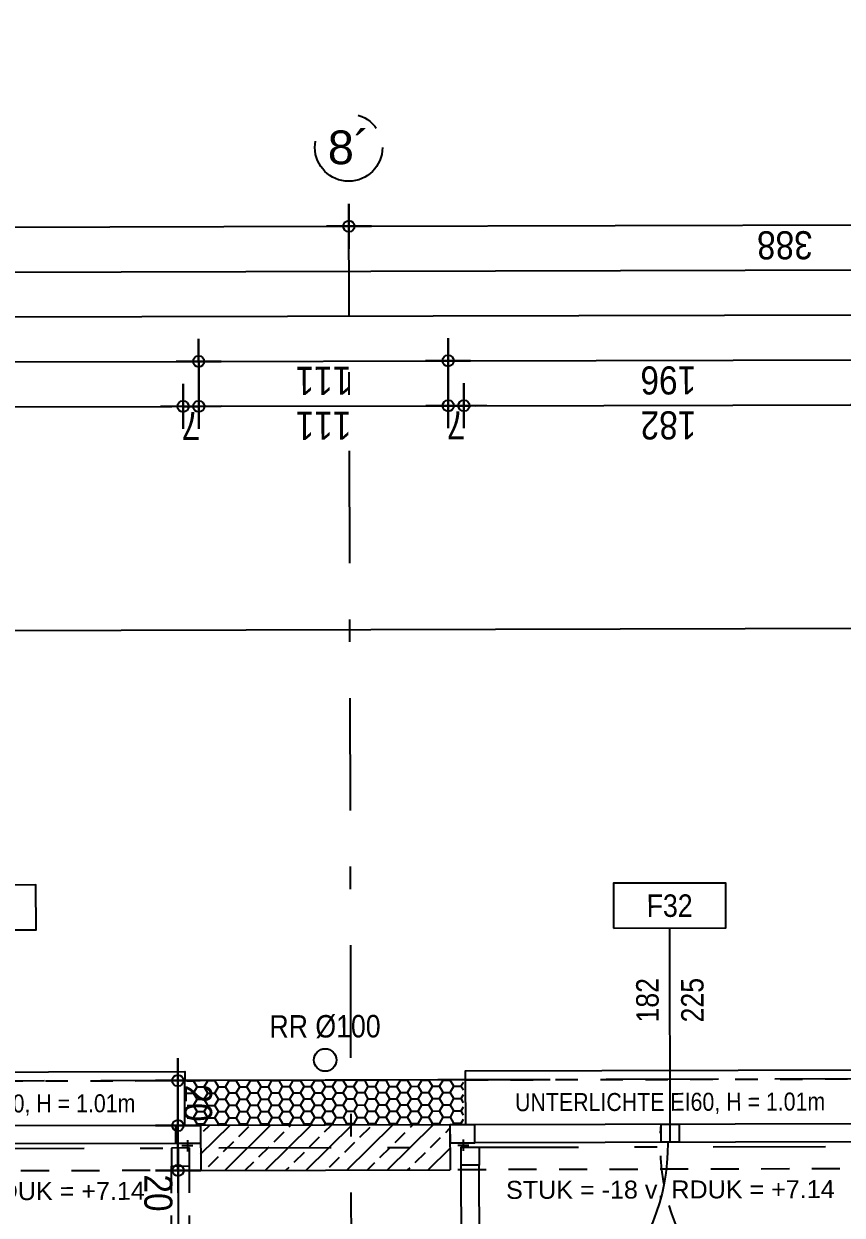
# Model space of a CAD drawing. Header units: millimetres. Extents: x 2724 to 2789, y 1496 to 1607.
# Drawn here: x 2750.3 to 2753.94, y 1567.73 to 1573.04 of the extents above; entities that cross this region are included whole.
import ezdxf
from ezdxf.enums import TextEntityAlignment as Align

# ---------------------------------------------------------------- set-up
doc = ezdxf.new("R2010")
doc.units = ezdxf.units.MM
for name, pattern in [('HIDDEN2', [0.1875, 0.125, -0.0625]), ('STRICHLINIE', [0.75, 0.5, -0.25]), ('STRICHPUNKT', [1, 0.5, -0.25, 0, -0.25])]:
    doc.linetypes.add(name, pattern=pattern)
for name, color, linetype in [('01-BFL-G00-L02-M0', 10, 'Continuous'), ('01-TXT---------M0', 1, 'Continuous'), ('02-ANS-G00-L02-M0', 8, 'Continuous'), ('02-AXO-G00-L02-M0', 8, 'STRICHPUNKT'), ('02-DIM-G00-L02-ACHSEN', 8, 'Continuous'), ('02-DIM-G00-L02-M0', 8, 'Continuous'), ('02-DIM-G00-L02-ROHBAU', 8, 'Continuous'), ('02-FIL-G00-L02-LILA', 223, 'Continuous'), ('02-FIL-G00-L02-STB', 8, 'Continuous'), ('02-HID-G00-L02-M0', 8, 'HIDDEN2'), ('02-TWA-G00-L02-M0', 4, 'Continuous'), ('02-TXT-G00-L02-M0', 8, 'Continuous'), ('02-WDA---------M0', 8, 'Continuous'), ('02-WDA-G00-L02-M0', 8, 'Continuous'), ('03-SYM-G00-L02-M0', 8, 'Continuous'), ('04-HLP---------M0', 8, 'HIDDEN2'), ('04-STO---------M0', 1, 'Continuous'), ('04-SYM---------EP', 8, 'Continuous'), ('04-SYM-G00-L02-EP', 8, 'Continuous'), ('04-TXT---------EP', 8, 'Continuous'), ('04-TXT-G00-L02-M0', 8, 'Continuous'), ('04-TXT-G00-L02-POS', 8, 'Continuous'), ('05-SYM---------M0', 8, 'Continuous'), ('05-TXT---------PP', 8, 'Continuous'), ('09-VER-G00-L02-GRUNDSTÜCKSGRENZE', 161, 'Continuous')]:
    doc.layers.add(name, color=color, linetype=linetype)
doc.styles.add('ARIAL', font='arial.ttf', dxfattribs={"width": 0.85})
doc.styles.get("Standard").update_dxf_attribs({"font": 'arial.ttf'})
doc.dimstyles.new('pp chromy&schneider', dxfattribs={"dimscale": 0.005, "dimtxt": 25, "dimasz": 10, "dimexe": 0, "dimexo": 0, "dimgap": 5, "dimtad": 1, "dimdec": 1, "dimlfac": 100, "dimrnd": 0.1, "dimzin": 9, "dimdsep": 46, "dimtxsty": 'ARIAL', "dimblk": 'c&s kote', "dimcen": 0, "dimse1": 1, "dimse2": 1, "dimclrd": 8, "dimclrt": 8, "dimadec": 0, "dimazin": 0, "dimtfac": 0.75, "dimtdec": 1, "dimtix": 1, "dimtmove": 2, "dimatfit": 0, "dimldrblk": 'NONE', "dimfxl": 1, "dimtolj": 1, "dimlwd": -1, "dimarcsym": 0})

# ---------------------------------------------------------------- blocks, each defined once
blk = doc.blocks.new('FENSTER_184')
at = {"layer": '02-WDA---------M0'}
for points in [[(0.07, -0.2), (0.07, -0.4)], [(1.89, -0.2), (1.89, -0.4)]]:
    blk.add_lwpolyline(points, dxfattribs=at)
at = {"layer": '04-HLP---------M0'}
for points in [[(1.83, 0.7752), (1.83, 0.8552), (1.91, 0.8552), (1.91, 0.7752)], [(1.83, -0.1), (1.83, -0.02), (1.91, -0.02), (1.91, -0.1)]]:
    blk.add_lwpolyline(points, close=True, dxfattribs=at)
at = {"layer": '04-HLP---------M0', "linetype": 'Continuous'}
for points in [[(0.13, 0.72), (0.13, 0.8), (0.05, 0.8), (0.05, 0.72)], [(0.13, -0.1), (0.13, -0.02), (0.05, -0.02), (0.05, -0.1)]]:
    blk.add_lwpolyline(points, close=True, dxfattribs=at)
at = {"layer": '04-HLP---------M0'}
for points in [[(1.83, 0.7752), (1.83, -0.02)], [(1.91, 0.7752), (1.91, -0.02)], [(0.059, -0.135), (0.059, -0.085)], [(1.901, -0.135), (1.901, -0.085)], [(0.034, -0.11), (0.084, -0.11)], [(1.926, -0.11), (1.876, -0.11)]]:
    blk.add_lwpolyline(points, dxfattribs=at)
at = {"layer": '04-HLP---------M0', "linetype": 'Continuous'}
for points in [[(0.05, 0.72), (0.05, -0.02)], [(0.13, 0.72), (0.13, -0.02)]]:
    blk.add_lwpolyline(points, dxfattribs=at)
at = {"layer": '04-HLP---------M0'}
blk.add_arc((1.901, -0.11), 0.9652, 89.4657, 185.3503, dxfattribs=at)
at = {"layer": '04-HLP---------M0', "linetype": 'Continuous'}
blk.add_arc((0.059, -0.11), 0.91, 359.4838, 90.4646, dxfattribs=at)
at = {"layer": '04-STO---------M0'}
for points in [[(0.11, -0.2), (0, -0.2), (0, -0.12), (0.11, -0.12)], [(0.94, -0.2), (1.02, -0.2), (1.02, -0.12), (0.94, -0.12)], [(1.85, -0.2), (1.96, -0.2), (1.96, -0.12), (1.85, -0.12)]]:
    blk.add_lwpolyline(points, close=True, dxfattribs=at)
at = {"layer": '04-SYM---------EP'}
for p, q in [((1.85, -0.12), (0.11, -0.12)), ((1.85, -0.2), (0.11, -0.2))]:
    blk.add_line(p, q, dxfattribs=at)
blk = doc.blocks.new('04-TXT')
blk.add_line((0, 0), (0.9529, 0))
at = {"layer": '04-TXT---------EP', "color": 8, "style": 'ARIAL', "width": 0.85}
blk.add_attdef('WIDTH', text='', height=0.1, dxfattribs=at).set_placement((0.6322, 0.05), align=Align.CENTER)
blk.add_attdef('HEIGHT', text='', height=0.1, dxfattribs=at).set_placement((0.6322, -0.05), align=Align.TOP_CENTER)
blk = doc.blocks.new('c&s kote')
at = {"color": 8}
for p, q in [((0, -2), (0, 2)), ((0, 2), (0, -2)), ((-2, 0), (2, 0)), ((2, 0), (-2, 0))]:
    blk.add_line(p, q, dxfattribs=at)
blk.add_circle((0, 0), 0.5, dxfattribs=at)
blk = doc.blocks.new('*D3048')
at = {"layer": '02-DIM-G00-L02-ROHBAU', "color": 8, "transparency": 16777216}
for p, q in [((2750.9881, 1568.1826), (2750.9879, 1568.2326)), ((2750.9882, 1568.1326), (2750.9887, 1567.9326)), ((2750.9888, 1567.8826), (2750.9889, 1567.8326))]:
    blk.add_line(p, q, dxfattribs=at)
at = {"layer": 'Defpoints', "color": 0, "transparency": 16777216}
for p in [(2751.0889, 1568.1329), (2750.9887, 1567.9326), (2751.0894, 1567.9329)]:
    blk.add_point(p, dxfattribs=at)
at = {"layer": '02-DIM-G00-L02-ROHBAU', "color": 8, "transparency": 16777216, "xscale": 0.05, "yscale": 0.05, "zscale": 0.05}
for p, rotation in [((2750.9882, 1568.1326), 270.1423037025549), ((2750.9887, 1567.9326), 90.14230370255488)]:
    blk.add_blockref('c&s kote', p, dxfattribs=dict(at, rotation=rotation))
at = {"layer": '02-DIM-G00-L02-ROHBAU', "color": 8, "transparency": 16777216, "insert": (2750.9001, 1567.8324), "char_height": 0.125, "attachment_point": 5, "rotation": 270.1423, "style": 'ARIAL'}
blk.add_mtext('\\A1;20', dxfattribs=at)
blk = doc.blocks.new('_None')
blk = doc.blocks.new('*D3049')
at = {"layer": '02-DIM-G00-L02-ROHBAU', "color": 8, "transparency": 16777216}
blk.add_line((2750.9888, 1567.8826), (2750.9917, 1566.7326), dxfattribs=at)
at = {"layer": 'Defpoints', "color": 0, "transparency": 16777216}
for p in [(2751.0894, 1567.9329), (2750.9918, 1566.6826), (2751.76, 1566.6845)]:
    blk.add_point(p, dxfattribs=at)
at = {"layer": '02-DIM-G00-L02-ROHBAU', "color": 8, "transparency": 16777216, "xscale": 0.05, "yscale": 0.05, "zscale": 0.05}
for p, rotation in [((2750.9887, 1567.9326), 90.14230370255486), ((2750.9918, 1566.6826), 270.1423037025549)]:
    blk.add_blockref('c&s kote', p, dxfattribs=dict(at, rotation=rotation))
at = {"layer": '02-DIM-G00-L02-ROHBAU', "color": 8, "transparency": 16777216, "insert": (2751.079, 1567.3078), "char_height": 0.125, "attachment_point": 5, "rotation": 270.1423, "style": 'ARIAL'}
blk.add_mtext('\\A1;125', dxfattribs=at)
blk = doc.blocks.new('*D3054')
at = {"layer": '02-DIM-G00-L02-ROHBAU', "color": 8, "transparency": 16777216}
for p, q in [((2750.9876, 1568.3826), (2750.9874, 1568.4326)), ((2750.9882, 1568.1326), (2750.9877, 1568.3326)), ((2750.9883, 1568.0826), (2750.9884, 1568.0326))]:
    blk.add_line(p, q, dxfattribs=at)
at = {"layer": 'Defpoints', "color": 0, "transparency": 16777216}
for p in [(2750.9877, 1568.3326), (2751.0184, 1568.3327), (2751.0889, 1568.1329)]:
    blk.add_point(p, dxfattribs=at)
at = {"layer": '02-DIM-G00-L02-ROHBAU', "color": 8, "transparency": 16777216, "xscale": 0.05, "yscale": 0.05, "zscale": 0.05}
for p, rotation in [((2750.9877, 1568.3326), 270.1423037025549), ((2750.9882, 1568.1326), 90.14230370255486)]:
    blk.add_blockref('c&s kote', p, dxfattribs=dict(at, rotation=rotation))
at = {"layer": '02-DIM-G00-L02-ROHBAU', "color": 8, "transparency": 16777216, "insert": (2751.0768, 1568.2328), "char_height": 0.125, "attachment_point": 5, "rotation": 270.1423, "style": 'ARIAL'}
blk.add_mtext('\\A1;20', dxfattribs=at)
blk = doc.blocks.new('*D3178')
at = {"layer": '02-DIM-G00-L02-ROHBAU', "color": 8, "transparency": 16777216}
blk.add_line((2749.1705, 1571.5281), (2751.0305, 1571.5327), dxfattribs=at)
at = {"layer": 'Defpoints', "color": 0, "transparency": 16777216}
for p in [(2751.0805, 1571.5328), (2749.1294, 1567.928), (2751.0894, 1567.9329)]:
    blk.add_point(p, dxfattribs=at)
at = {"layer": '02-DIM-G00-L02-ROHBAU', "color": 8, "transparency": 16777216, "xscale": 0.05, "yscale": 0.05, "zscale": 0.05}
for p, rotation in [((2749.1205, 1571.528), 180.1423037025548), ((2751.0805, 1571.5328), 0.1423037025548619)]:
    blk.add_blockref('c&s kote', p, dxfattribs=dict(at, rotation=rotation))
at = {"layer": '02-DIM-G00-L02-ROHBAU', "color": 8, "transparency": 16777216, "insert": (2750.1007, 1571.4416), "char_height": 0.125, "attachment_point": 5, "rotation": 180.1423, "style": 'ARIAL'}
blk.add_mtext('\\A1;196', dxfattribs=at)
blk = doc.blocks.new('*D3179')
at = {"layer": '02-DIM-G00-L02-ROHBAU', "color": 8, "transparency": 16777216}
blk.add_line((2751.1305, 1571.533), (2752.1405, 1571.5355), dxfattribs=at)
at = {"layer": 'Defpoints', "color": 0, "transparency": 16777216}
for p in [(2752.1905, 1571.5356), (2751.0894, 1567.9329), (2752.1994, 1567.9356)]:
    blk.add_point(p, dxfattribs=at)
at = {"layer": '02-DIM-G00-L02-ROHBAU', "color": 8, "transparency": 16777216, "xscale": 0.05, "yscale": 0.05, "zscale": 0.05}
for p, rotation in [((2751.0805, 1571.5328), 180.1423037025548), ((2752.1905, 1571.5356), 0.1423037025548619)]:
    blk.add_blockref('c&s kote', p, dxfattribs=dict(at, rotation=rotation))
at = {"layer": '02-DIM-G00-L02-ROHBAU', "color": 8, "transparency": 16777216, "insert": (2751.6357, 1571.4465), "char_height": 0.125, "attachment_point": 5, "rotation": 180.1423, "style": 'ARIAL'}
blk.add_mtext('\\A1;111', dxfattribs=at)
blk = doc.blocks.new('*D3180')
at = {"layer": '02-DIM-G00-L02-ROHBAU', "color": 8, "transparency": 16777216}
blk.add_line((2752.2405, 1571.5357), (2754.1005, 1571.5403), dxfattribs=at)
at = {"layer": 'Defpoints', "color": 0, "transparency": 16777216}
for p in [(2754.1505, 1571.5405), (2752.1994, 1567.9356), (2754.1594, 1567.9405)]:
    blk.add_point(p, dxfattribs=at)
at = {"layer": '02-DIM-G00-L02-ROHBAU', "color": 8, "transparency": 16777216, "xscale": 0.05, "yscale": 0.05, "zscale": 0.05}
for p, rotation in [((2752.1905, 1571.5356), 180.1423037025548), ((2754.1505, 1571.5405), 0.1423037025548619)]:
    blk.add_blockref('c&s kote', p, dxfattribs=dict(at, rotation=rotation))
at = {"layer": '02-DIM-G00-L02-ROHBAU', "color": 8, "transparency": 16777216, "insert": (2753.1707, 1571.4492), "char_height": 0.125, "attachment_point": 5, "rotation": 180.1423, "style": 'ARIAL'}
blk.add_mtext('\\A1;196', dxfattribs=at)
blk = doc.blocks.new('*D3391')
at = {"layer": '02-DIM-G00-L02-ROHBAU', "color": 8, "transparency": 16777216}
blk.add_line((2743.612, 1571.7143), (2766.2617, 1571.7706), dxfattribs=at)
at = {"layer": 'Defpoints', "color": 0, "transparency": 16777216}
for p in [(2766.3117, 1571.7707), (2766.3207, 1568.1707), (2743.571, 1568.1142)]:
    blk.add_point(p, dxfattribs=at)
at = {"layer": '02-DIM-G00-L02-ROHBAU', "color": 8, "transparency": 16777216, "xscale": 0.05, "yscale": 0.05, "zscale": 0.05}
for p, rotation in [((2766.3117, 1571.7707), 0.1423037025548746), ((2743.562, 1571.7142), 180.1423037025548)]:
    blk.add_blockref('c&s kote', p, dxfattribs=dict(at, rotation=rotation))
at = {"layer": '02-DIM-G00-L02-ROHBAU', "color": 8, "transparency": 16777216, "insert": (2754.9371, 1571.6536), "char_height": 0.125, "attachment_point": 5, "rotation": 180.1423, "style": 'ARIAL'}
blk.add_mtext('\\A1;2275', dxfattribs=at)
blk = doc.blocks.new('*D3471')
at = {"layer": '02-DIM-G00-L02-ROHBAU', "color": 8, "transparency": 16777216}
blk.add_line((2743.8131, 1571.9148), (2766.4861, 1571.9711), dxfattribs=at)
at = {"layer": 'Defpoints', "color": 0, "transparency": 16777216}
for p in [(2766.5361, 1571.9712), (2766.545, 1568.3712), (2743.772, 1568.3147)]:
    blk.add_point(p, dxfattribs=at)
at = {"layer": '02-DIM-G00-L02-ROHBAU', "color": 8, "transparency": 16777216, "xscale": 0.05, "yscale": 0.05, "zscale": 0.05}
for p, rotation in [((2766.5361, 1571.9712), 0.1423037025548619), ((2743.7631, 1571.9147), 180.1423037025548)]:
    blk.add_blockref('c&s kote', p, dxfattribs=dict(at, rotation=rotation))
at = {"layer": '02-DIM-G00-L02-ROHBAU', "color": 8, "transparency": 16777216, "insert": (2755.1498, 1571.8541), "char_height": 0.125, "attachment_point": 5, "rotation": 180.1423, "style": 'ARIAL'}
blk.add_mtext('\\A1;2277.3', dxfattribs=at)
blk = doc.blocks.new('*D3587')
at = {"layer": '02-DIM-G00-L02-ACHSEN', "color": 8, "transparency": 16777216}
blk.add_line((2747.849, 1572.1248), (2751.699, 1572.1344), dxfattribs=at)
at = {"layer": 'Defpoints', "color": 0, "transparency": 16777216}
for p in [(2747.7985, 1572.3247), (2751.7485, 1572.3345), (2751.749, 1572.1345)]:
    blk.add_point(p, dxfattribs=at)
at = {"layer": '02-DIM-G00-L02-ACHSEN', "color": 8, "transparency": 16777216, "xscale": 0.05, "yscale": 0.05, "zscale": 0.05}
for p, rotation in [((2747.799, 1572.1247), 180.1423037025548), ((2751.749, 1572.1345), 0.1423037025548746)]:
    blk.add_blockref('c&s kote', p, dxfattribs=dict(at, rotation=rotation))
at = {"layer": '02-DIM-G00-L02-ACHSEN', "color": 8, "transparency": 16777216, "insert": (2749.7742, 1572.0407), "char_height": 0.125, "attachment_point": 5, "rotation": 180.1423, "style": 'ARIAL'}
blk.add_mtext('\\A1;395', dxfattribs=at)
blk = doc.blocks.new('*D3588')
at = {"layer": '02-DIM-G00-L02-ACHSEN', "color": 8, "transparency": 16777216}
blk.add_line((2751.799, 1572.1346), (2755.579, 1572.144), dxfattribs=at)
at = {"layer": 'Defpoints', "color": 0, "transparency": 16777216}
for p in [(2751.7485, 1572.3345), (2755.6285, 1572.3441), (2755.629, 1572.1441)]:
    blk.add_point(p, dxfattribs=at)
at = {"layer": '02-DIM-G00-L02-ACHSEN', "color": 8, "transparency": 16777216, "xscale": 0.05, "yscale": 0.05, "zscale": 0.05}
for p, rotation in [((2751.749, 1572.1345), 180.1423037025548), ((2755.629, 1572.1441), 0.1423037025548746)]:
    blk.add_blockref('c&s kote', p, dxfattribs=dict(at, rotation=rotation))
at = {"layer": '02-DIM-G00-L02-ACHSEN', "color": 8, "transparency": 16777216, "insert": (2753.6892, 1572.0505), "char_height": 0.125, "attachment_point": 5, "rotation": 180.1423, "style": 'ARIAL'}
blk.add_mtext('\\A1;388', dxfattribs=at)
blk = doc.blocks.new('*D3594')
at = {"layer": '02-DIM-G00-L02-ACHSEN', "color": 8, "transparency": 16777216}
blk.add_arc((2766.2201, 1568.0704), 0.8424, 3.5436, 86.2542, dxfattribs=at)
at = {"layer": 'Defpoints', "color": 0, "transparency": 16777216}
for p in [(2766.2459, 1572.3705), (2766.9497, 1568.4914), (2768.7884, 1568.0768), (2743.4705, 1568.0139), (2766.1232, 1551.9701)]:
    blk.add_point(p, dxfattribs=at)
at = {"layer": '02-DIM-G00-L02-ACHSEN', "color": 8, "transparency": 16777216, "xscale": 0.05, "yscale": 0.05, "zscale": 0.05}
for p, rotation in [((2766.2251, 1568.9128), 177.9548334437772), ((2767.0624, 1568.0725), 271.8429358773424)]:
    blk.add_blockref('c&s kote', p, dxfattribs=dict(at, rotation=rotation))
at = {"layer": '02-DIM-G00-L02-ACHSEN', "color": 8, "transparency": 16777216, "insert": (2766.8797, 1568.7277), "char_height": 0.125, "attachment_point": 5, "rotation": 314.8989, "style": 'ARIAL'}
blk.add_mtext('\\A1;89.51°', dxfattribs=at)
blk = doc.blocks.new('*D3595')
at = {"layer": '02-DIM-G00-L02-ACHSEN', "color": 8, "transparency": 16777216}
blk.add_arc((2762.3328, 1566.6108), 0.501, 5.8632, 84.4214, dxfattribs=at)
at = {"layer": 'Defpoints', "color": 0, "transparency": 16777216}
for p in [(2762.3185, 1572.3608), (2762.766, 1566.8623), (2768.792, 1566.6268), (2743.4631, 1566.5639), (2762.3691, 1551.9608)]:
    blk.add_point(p, dxfattribs=at)
at = {"layer": '02-DIM-G00-L02-ACHSEN', "color": 8, "transparency": 16777216, "xscale": 0.05, "yscale": 0.05, "zscale": 0.05}
for p, rotation in [((2762.3315, 1567.1117), 177.2818413749499), ((2762.8337, 1566.612), 273.0027660300001)]:
    blk.add_blockref('c&s kote', p, dxfattribs=dict(at, rotation=rotation))
at = {"layer": '02-DIM-G00-L02-ACHSEN', "color": 8, "transparency": 16777216, "insert": (2762.7488, 1567.0289), "char_height": 0.125, "attachment_point": 5, "rotation": 315.1423, "style": 'ARIAL'}
blk.add_mtext('\\A1;90.00°', dxfattribs=at)
blk = doc.blocks.new('türachse&qualität')
at = {"layer": '05-SYM---------M0'}
blk.add_line((-0.4, 0), (-0.4, 0), dxfattribs=at)
at = {"layer": '05-TXT---------PP'}
blk.add_lwpolyline([(-0.5, -0.25), (-0.5, 0.25), (-0.7, 0.25), (-0.7, -0.25)], close=True, dxfattribs=at)
at = {"layer": '05-TXT---------PP', "color": 8, "style": 'ARIAL', "text_generation_flag": 6, "width": 0.85}
blk.add_attdef('POS.NR.', text='', height=0.1, rotation=270, dxfattribs=at).set_placement((-0.6529, -0.0112), align=Align.TOP_CENTER)
blk = doc.blocks.new('03-rar')
blk.add_circle((0, 0), 0.05)
at = {"layer": '01-TXT---------M0', "color": 8, "style": 'ARIAL', "width": 0.85}
blk.add_attdef('RR', text='', height=0.1, dxfattribs=at).set_placement((0, 0.1), align=Align.CENTER)
blk = doc.blocks.new('*D2315')
at = {"layer": '02-DIM-G00-L02-M0', "color": 8, "transparency": 16777216}
blk.add_line((2749.241, 1571.3283), (2750.961, 1571.3325), dxfattribs=at)
at = {"layer": 'Defpoints', "color": 0, "transparency": 16777216}
for p in [(2751.011, 1571.3327), (2749.1985, 1568.3282), (2751.0184, 1568.3327)]:
    blk.add_point(p, dxfattribs=at)
at = {"layer": '02-DIM-G00-L02-M0', "color": 8, "transparency": 16777216, "xscale": 0.05, "yscale": 0.05, "zscale": 0.05}
for p, rotation in [((2749.191, 1571.3282), 180.1423037025548), ((2751.011, 1571.3327), 0.1423037025548619)]:
    blk.add_blockref('c&s kote', p, dxfattribs=dict(at, rotation=rotation))
at = {"layer": '02-DIM-G00-L02-M0', "color": 8, "transparency": 16777216, "insert": (2750.1012, 1571.2416), "char_height": 0.125, "attachment_point": 5, "rotation": 180.1423, "style": 'ARIAL'}
blk.add_mtext('\\A1;182', dxfattribs=at)
blk = doc.blocks.new('*D2316')
at = {"layer": '02-DIM-G00-L02-M0', "color": 8, "transparency": 16777216}
for p, q in [((2750.961, 1571.3325), (2750.911, 1571.3324)), ((2751.011, 1571.3327), (2751.081, 1571.3328)), ((2751.131, 1571.333), (2751.181, 1571.3331))]:
    blk.add_line(p, q, dxfattribs=at)
at = {"layer": 'Defpoints', "color": 0, "transparency": 16777216}
for p in [(2751.081, 1571.3328), (2751.0184, 1568.3327), (2751.0889, 1568.1329)]:
    blk.add_point(p, dxfattribs=at)
at = {"layer": '02-DIM-G00-L02-M0', "color": 8, "transparency": 16777216, "xscale": 0.05, "yscale": 0.05, "zscale": 0.05}
for p, rotation in [((2751.011, 1571.3327), 0.1423037025548619), ((2751.081, 1571.3328), 180.1423037025548)]:
    blk.add_blockref('c&s kote', p, dxfattribs=dict(at, rotation=rotation))
at = {"layer": '02-DIM-G00-L02-M0', "color": 8, "transparency": 16777216, "insert": (2751.0462, 1571.2453), "char_height": 0.125, "attachment_point": 5, "rotation": 180.1423, "style": 'ARIAL'}
blk.add_mtext('\\A1;7', dxfattribs=at)
blk = doc.blocks.new('*D2317')
at = {"layer": '02-DIM-G00-L02-M0', "color": 8, "transparency": 16777216}
blk.add_line((2751.131, 1571.333), (2752.141, 1571.3355), dxfattribs=at)
at = {"layer": 'Defpoints', "color": 0, "transparency": 16777216}
for p in [(2752.191, 1571.3356), (2751.0889, 1568.1329), (2752.1989, 1568.1356)]:
    blk.add_point(p, dxfattribs=at)
at = {"layer": '02-DIM-G00-L02-M0', "color": 8, "transparency": 16777216, "xscale": 0.05, "yscale": 0.05, "zscale": 0.05}
for p, rotation in [((2751.081, 1571.3328), 180.1423037025548), ((2752.191, 1571.3356), 0.1423037025548619)]:
    blk.add_blockref('c&s kote', p, dxfattribs=dict(at, rotation=rotation))
at = {"layer": '02-DIM-G00-L02-M0', "color": 8, "transparency": 16777216, "insert": (2751.6362, 1571.2465), "char_height": 0.125, "attachment_point": 5, "rotation": 180.1423, "style": 'ARIAL'}
blk.add_mtext('\\A1;111', dxfattribs=at)
blk = doc.blocks.new('*D2318')
at = {"layer": '02-DIM-G00-L02-M0', "color": 8, "transparency": 16777216}
for p, q in [((2752.141, 1571.3355), (2752.091, 1571.3354)), ((2752.191, 1571.3356), (2752.261, 1571.3358)), ((2752.311, 1571.3359), (2752.361, 1571.336))]:
    blk.add_line(p, q, dxfattribs=at)
at = {"layer": 'Defpoints', "color": 0, "transparency": 16777216}
for p in [(2752.261, 1571.3358), (2752.2684, 1568.3358), (2752.1989, 1568.1356)]:
    blk.add_point(p, dxfattribs=at)
at = {"layer": '02-DIM-G00-L02-M0', "color": 8, "transparency": 16777216, "xscale": 0.05, "yscale": 0.05, "zscale": 0.05}
for p, rotation in [((2752.191, 1571.3356), 0.1423037025548619), ((2752.261, 1571.3358), 180.1423037025548)]:
    blk.add_blockref('c&s kote', p, dxfattribs=dict(at, rotation=rotation))
at = {"layer": '02-DIM-G00-L02-M0', "color": 8, "transparency": 16777216, "insert": (2752.2262, 1571.2482), "char_height": 0.125, "attachment_point": 5, "rotation": 180.1423, "style": 'ARIAL'}
blk.add_mtext('\\A1;7', dxfattribs=at)
blk = doc.blocks.new('*D2319')
at = {"layer": '02-DIM-G00-L02-M0', "color": 8, "transparency": 16777216}
blk.add_line((2752.311, 1571.3359), (2754.031, 1571.3402), dxfattribs=at)
at = {"layer": 'Defpoints', "color": 0, "transparency": 16777216}
for p in [(2754.081, 1571.3403), (2752.2684, 1568.3358), (2754.0884, 1568.3403)]:
    blk.add_point(p, dxfattribs=at)
at = {"layer": '02-DIM-G00-L02-M0', "color": 8, "transparency": 16777216, "xscale": 0.05, "yscale": 0.05, "zscale": 0.05}
for p, rotation in [((2752.261, 1571.3358), 180.1423037025548), ((2754.081, 1571.3403), 0.1423037025548619)]:
    blk.add_blockref('c&s kote', p, dxfattribs=dict(at, rotation=rotation))
at = {"layer": '02-DIM-G00-L02-M0', "color": 8, "transparency": 16777216, "insert": (2753.1712, 1571.2492), "char_height": 0.125, "attachment_point": 5, "rotation": 180.1423, "style": 'ARIAL'}
blk.add_mtext('\\A1;182', dxfattribs=at)

msp = doc.modelspace()

# ---------------------------------------------------------------- hatches: boundary and pattern name
at = {"layer": '02-FIL-G00-L02-LILA'}
h = msp.add_hatch(dxfattribs=at)
h.set_pattern_fill('HONEY', color=256, scale=0.01, angle=107.0465, style=0)
h.set_pattern_definition([(0.1423, (2753.801333, 1562.839577), (0.04755656, 0.0276145), [0.03175, -0.0635]), (120.1423, (2753.801333, 1562.839577), (-0.04769314, 0.02737794), [0.03175, -0.0635]), (60.1423, (2753.801333, 1562.839577), (-0.00013658, 0.05499244), [-0.0635, 0.03175])])
h.paths.add_polyline_path([(2752.2584, 1568.3358), (2751.0284, 1568.3327), (2751.0289, 1568.1327), (2751.0889, 1568.1329), (2751.0889, 1568.1329), (2752.1989, 1568.1356), (2752.1989, 1568.1356), (2752.2589, 1568.1358)])
at = {"layer": '02-FIL-G00-L02-STB'}
h = msp.add_hatch(dxfattribs=at)
h.set_pattern_fill('ANSI33', color=256, scale=0.02, angle=107.0465, style=0)
h.set_pattern_definition([(44.70755, (2701.72736, 1514.31944), (-0.08934302, 0.09025976), []), (44.70755, (2701.81716, 1514.31898), (-0.08934302, 0.09025976), [0.0635, -0.03175])])
h.paths.add_polyline_path([(2751.0889, 1568.1329), (2751.0891, 1568.0529), (2751.0894, 1567.9329), (2752.1994, 1567.9356), (2752.1989, 1568.1356)])

# ---------------------------------------------------------------- linework, layer by layer
at = {"layer": '01-BFL-G00-L02-M0', "linetype": 'STRICHLINIE'}
msp.add_lwpolyline([(2771.5117, 1583.9934), (2771.4145, 1570.5772), (2771.3943, 1568.3833), (2744.1914, 1568.3157), (2744.2016, 1570.3154), (2744.2198, 1584.25)], dxfattribs=at)
at = {"layer": '02-ANS-G00-L02-M0'}
for points in [[(2749.1985, 1568.3282), (2749.1984, 1568.3682), (2751.0183, 1568.3727), (2751.0184, 1568.3327)], [(2752.2684, 1568.3358), (2752.2683, 1568.3758), (2754.0883, 1568.3803), (2754.0884, 1568.3403)]]:
    msp.add_lwpolyline(points, dxfattribs=at)
at = {"layer": '02-AXO-G00-L02-M0'}
for points in [[(2751.7992, 1551.9346), (2751.7485, 1572.3345)], [(2743.4705, 1568.0139), (2768.7884, 1568.0768), (2768.7884, 1568.0768)]]:
    msp.add_lwpolyline(points, dxfattribs=at)
msp.add_circle((2751.7481, 1572.4845), 0.15, dxfattribs=at)
at = {"layer": '02-HID-G00-L02-M0', "ltscale": 0.5}
for points in [[(2752.2684, 1568.3358), (2754.0884, 1568.3403)], [(2749.1985, 1568.3282), (2751.0184, 1568.3327)]]:
    msp.add_lwpolyline(points, dxfattribs=at)
at = {"layer": '02-HID-G00-L02-M0'}
for points in [[(2751.0894, 1567.9329), (2749.1294, 1567.928)], [(2754.1594, 1567.9405), (2752.1994, 1567.9356)]]:
    msp.add_lwpolyline(points, dxfattribs=at)
at = {"layer": '02-TWA-G00-L02-M0'}
for p, q in [((2752.1989, 1568.1356), (2751.0889, 1568.1329)), ((2751.0894, 1567.9329), (2752.1994, 1567.9356))]:
    msp.add_line(p, q, dxfattribs=at)
for points in [[(2751.0889, 1568.1329), (2751.0894, 1567.9329)], [(2752.1989, 1568.1356), (2752.1994, 1567.9356)]]:
    msp.add_lwpolyline(points, dxfattribs=at)
at = {"layer": '02-WDA-G00-L02-M0'}
msp.add_line((2752.2684, 1568.3358), (2751.0184, 1568.3327), dxfattribs=at)
at = {"layer": '09-VER-G00-L02-GRUNDSTÜCKSGRENZE'}
msp.add_lwpolyline([(2783.723, 1521.9006), (2772.56, 1522.0279), (2756.0648, 1522.2313), (2756.1572, 1552.1753), (2729.2392, 1552.1242), (2729.1092, 1552.1249), (2729.1917, 1568.2926), (2729.2015, 1570.2049), (2744.1952, 1570.3211), (2766.558, 1570.3767), (2766.4403, 1552.1942), (2766.5745, 1552.1951), (2783.723, 1552.2276)], close=True, dxfattribs=at)

# ---------------------------------------------------------------- block references
at = {"layer": '03-SYM-G00-L02-M0', "rotation": 0.142303727633217}
msp.add_blockref('03-rar', (2751.6432, 1568.4242), dxfattribs=at).add_auto_attribs({'RR': 'RR %%c100'})
at = {"layer": '04-SYM-G00-L02-EP', "xscale": -1, "rotation": 180.1423037044647}
for p in [(2752.1994, 1567.9356), (2749.1294, 1567.928)]:
    msp.add_blockref('FENSTER_184', p, dxfattribs=at)
at = {"layer": '04-TXT-G00-L02-M0', "rotation": 90.14230370911329}
msp.add_blockref('04-TXT', (2753.1791, 1568.058), dxfattribs=at).add_auto_attribs({'WIDTH': '182', 'HEIGHT': '225'})
at = {"layer": '04-TXT-G00-L02-POS'}
ref = msp.add_blockref('türachse&qualität', (2750.108, 1568.5034), dxfattribs=dict(at, rotation=270.1422870276793))
ref.add_attrib('POS.NR.', 'F32', dxfattribs={"layer": '05-TXT---------PP', "color": 8, "height": 0.1, "rotation": 180.1423, "style": 'ARIAL', "text_generation_flag": 6, "width": 0.85}).set_placement((2750.1066, 1569.1034), align=Align.MIDDLE_CENTER)
ref = msp.add_blockref('türachse&qualität', (2753.178, 1568.511), dxfattribs=dict(at, rotation=270.1422870276793))
ref.add_attrib('POS.NR.', 'F32', dxfattribs={"layer": '05-TXT---------PP', "color": 8, "height": 0.1, "rotation": 180.1423, "style": 'ARIAL', "text_generation_flag": 6, "width": 0.85}).set_placement((2753.1765, 1569.111), align=Align.MIDDLE_CENTER)

# ---------------------------------------------------------------- texts
at = {"layer": '02-AXO-G00-L02-M0', "insert": (2751.7481, 1572.4845), "char_height": 0.15, "width": 0.2467, "attachment_point": 5, "rotation": 0.1423}
msp.add_mtext('{\\fArial|b0|i0|c0|p34;8´}', dxfattribs=at)
at = {"layer": '02-TXT-G00-L02-M0', "style": 'ARIAL', "width": 0.85}
for p in [(2750.1087, 1568.2304), (2753.1787, 1568.238)]:
    msp.add_text('UNTERLICHTE EI60, H = 1.01m', height=0.08, rotation=0.1396, dxfattribs=at).set_placement(p, align=Align.MIDDLE_CENTER)
at = {"layer": '02-TXT-G00-L02-M0', "char_height": 0.08, "width": 1.9731, "attachment_point": 2, "rotation": 0.1423}
for insert in [(2750.1096, 1567.8804), (2753.1796, 1567.888)]:
    msp.add_mtext('{\\fArial|b0|i0|c0|p34;STUK = -18 v. RDUK = +7.14}', dxfattribs=dict(at, insert=insert))

# ---------------------------------------------------------------- dimensions: what is measured, and where the dimension line sits
at = {"layer": '02-DIM-G00-L02-ACHSEN'}
for base, line1, line2, picture, middle in [((2766.9497, 1568.4914), ((2743.4705, 1568.0139), (2768.7884, 1568.0768)), ((2766.1232, 1551.9701), (2766.2459, 1572.3705)), '*D3594', (2766.8797, 1568.7277)), ((2762.766, 1566.8623), ((2743.4631, 1566.5639), (2768.792, 1566.6268)), ((2762.3691, 1551.9608), (2762.3185, 1572.3608)), '*D3595', (2762.7488, 1567.0289))]:
    dim = msp.add_angular_dim_2l(base=base, line1=line1, line2=line2, dimstyle='pp chromy&schneider', override={"dimzin": 8, "dimadec": 2}, dxfattribs=at)
    dim.commit()
    dim.dimension.update_dxf_attribs({"geometry": picture, "text_midpoint": middle})
for base, p1, p2, picture, middle in [((2751.749, 1572.1345), (2747.7985, 1572.3247), (2751.7485, 1572.3345), '*D3587', (2749.7742, 1572.0407)), ((2755.629, 1572.1441), (2751.7485, 1572.3345), (2755.6285, 1572.3441), '*D3588', (2753.6892, 1572.0505))]:
    dim = msp.add_linear_dim(base=base, p1=p1, p2=p2, angle=0.1423, dimstyle='pp chromy&schneider', override={"dimzin": 8}, dxfattribs=at)
    dim.commit()
    dim.dimension.update_dxf_attribs({"geometry": picture, "text_midpoint": middle})
at = {"layer": '02-DIM-G00-L02-M0'}
for base, p1, p2, picture, middle in [((2751.011, 1571.3327), (2749.1985, 1568.3282), (2751.0184, 1568.3327), '*D2315', (2750.1012, 1571.2416)), ((2751.081, 1571.3328), (2751.0184, 1568.3327), (2751.0889, 1568.1329), '*D2316', (2751.0462, 1571.2453)), ((2752.191, 1571.3356), (2751.0889, 1568.1329), (2752.1989, 1568.1356), '*D2317', (2751.6362, 1571.2465)), ((2752.261, 1571.3358), (2752.1989, 1568.1356), (2752.2684, 1568.3358), '*D2318', (2752.2262, 1571.2482)), ((2754.081, 1571.3403), (2752.2684, 1568.3358), (2754.0884, 1568.3403), '*D2319', (2753.1712, 1571.2492))]:
    dim = msp.add_linear_dim(base=base, p1=p1, p2=p2, angle=0.1423, dimstyle='pp chromy&schneider', override={"dimzin": 8}, dxfattribs=at)
    dim.commit()
    dim.dimension.update_dxf_attribs({"geometry": picture, "text_midpoint": middle})
at = {"layer": '02-DIM-G00-L02-ROHBAU'}
for base, p1, p2, angle, picture, middle in [((2766.5361, 1571.9712), (2743.772, 1568.3147), (2766.545, 1568.3712), 0.1423, '*D3471', (2755.1498, 1571.8541)), ((2766.3117, 1571.7707), (2743.571, 1568.1142), (2766.3207, 1568.1707), 0.1423, '*D3391', (2754.9371, 1571.6536)), ((2751.0805, 1571.5328), (2749.1294, 1567.928), (2751.0894, 1567.9329), 0.1423, '*D3178', (2750.1007, 1571.4416)), ((2752.1905, 1571.5356), (2751.0894, 1567.9329), (2752.1994, 1567.9356), 0.1423, '*D3179', (2751.6357, 1571.4465)), ((2754.1505, 1571.5405), (2752.1994, 1567.9356), (2754.1594, 1567.9405), 0.1423, '*D3180', (2753.1707, 1571.4492)), ((2750.9877, 1568.3326), (2751.0889, 1568.1329), (2751.0184, 1568.3327), 90.1423, '*D3054', (2751.0768, 1568.2328)), ((2750.9918, 1566.6826), (2751.0894, 1567.9329), (2751.76, 1566.6845), 90.1423, '*D3049', (2751.079, 1567.3078))]:
    dim = msp.add_linear_dim(base=base, p1=p1, p2=p2, angle=angle, dimstyle='pp chromy&schneider', override={"dimzin": 8}, dxfattribs=at)
    dim.commit()
    dim.dimension.update_dxf_attribs({"geometry": picture, "text_midpoint": middle})
dim = msp.add_linear_dim(base=(2750.9887, 1567.9326), p1=(2751.0889, 1568.1329), p2=(2751.0894, 1567.9329), angle=90.1423, dimstyle='pp chromy&schneider', override={"dimzin": 8}, dxfattribs=at)
dim.commit()
dim.dimension.update_dxf_attribs({"geometry": '*D3048', "text_midpoint": (2750.9001, 1567.8324), "dimtype": 160})

doc.saveas('drawing.dxf')
